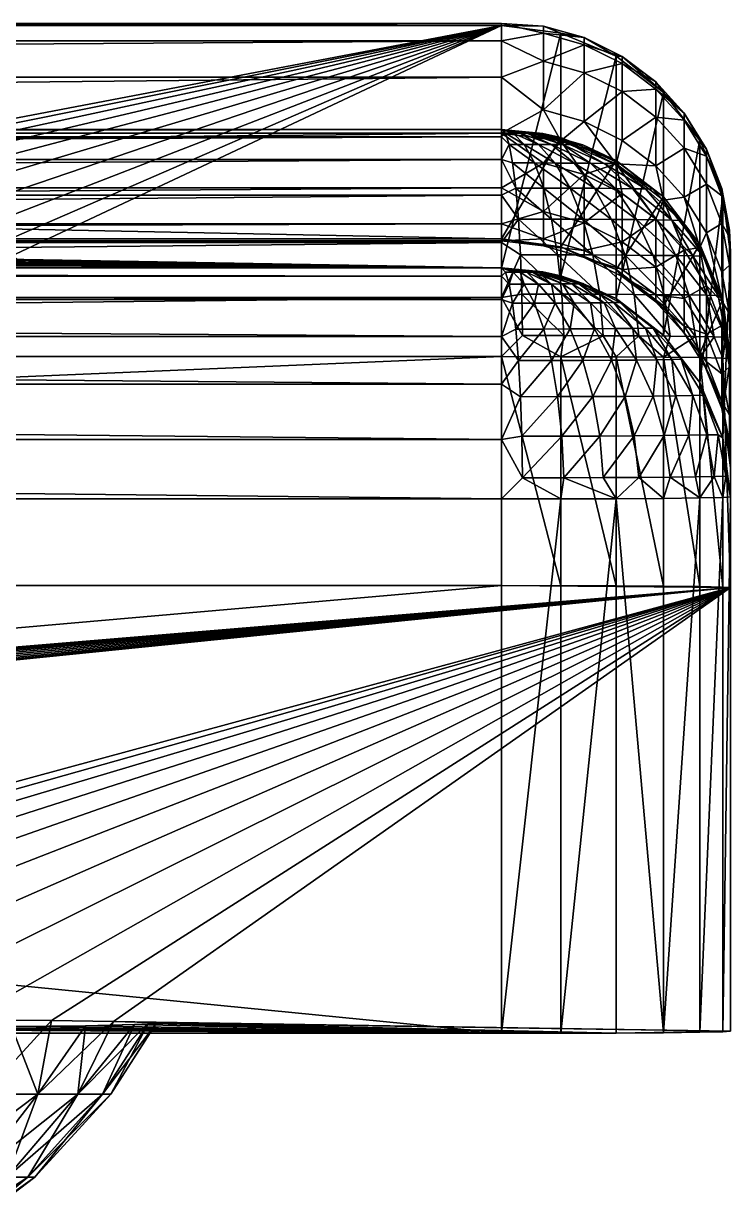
# Model space of a CAD drawing. Header units: inches. Extents: x -1.36 to 1.36, y 0.29 to 6.1.
# Drawn here: x 0.6091 to 0.8021, y 3.1525 to 3.4724 of the extents above; entities that cross this region are included whole.
import ezdxf

# ---------------------------------------------------------------- set-up
doc = ezdxf.new("R2010")
doc.units = ezdxf.units.IN
doc.header["$MEASUREMENT"] = 0
doc.layers.add('Layer 1', color=7, linetype='Continuous')

# ---------------------------------------------------------------- blocks, each defined once
blk = doc.blocks.new('noname')
at = {"color": 7, "true_color": 0xf8f8f8}
mesh = blk.add_polyface(dxfattribs=at)
corners = [(-0.73958, 3.43529, 7.84746), (-0.73958, 3.44141, 7.83233), (0.73958, 3.44141, 7.83233), (0.73958, 3.41358, 4.40036), (-0.73958, 3.44339, 7.81614), (-0.73958, 3.41358, 4.40036), (-0.73958, 3.44246, 2.97628), (0.73958, 3.44246, 2.97628), (-0.73958, 3.4275, 3.33211), (-0.73958, 3.41306, 4.04422), (0.73958, 3.41306, 4.04422), (-0.73958, 3.4177, 3.68811), (0.73958, 3.4177, 3.68811), (0.73958, 3.4275, 3.33211), (-0.73958, 3.47184, 1.52685), (0.73958, 3.47184, 1.52685), (-0.73958, 3.47238, 1.88933), (-0.73958, 3.45768, 2.61413), (0.73958, 3.45768, 2.61413), (-0.73958, 3.46766, 2.25178), (0.73958, 3.46766, 2.25178), (0.73958, 3.47238, 1.88933), (0.73958, 3.40564, -6.05906), (-0.47212, 3.40691, -5.91422), (-0.73958, 3.40564, -6.05906), (-0.40671, 3.40828, -5.75631), (0.40671, 3.40828, -5.75631), (-0.39595, 3.40806, -5.78229), (0.39595, 3.40806, -5.78229), (0.39228, 3.40781, -5.81017), (-0.39228, 3.40781, -5.81017), (0.39595, 3.40757, -5.83805), (-0.39595, 3.40757, -5.83805), (0.40671, 3.40735, -5.86403), (-0.40671, 3.40735, -5.86403), (0.42383, 3.40715, -5.88634), (-0.42383, 3.40715, -5.88634), (0.44614, 3.407, -5.90345), (-0.44614, 3.407, -5.90345), (0.47212, 3.40691, -5.91422), (0.73958, 3.38144, 7.87918), (-0.73958, 3.31894, 7.87973), (-0.73958, 3.38144, 7.87918), (-0.46643, 3.20073, -5.66671), (-0.5, 3.20076, -5.66278), (0.80208, 3.3184, 7.81723), (-0.43467, 3.20062, -5.67827), (-0.40643, 3.20046, -5.69684), (-0.53357, 3.20073, -5.66671), (-0.56533, 3.20062, -5.67827), (-0.59357, 3.20046, -5.69684), (-0.61677, 3.20025, -5.72142), (0.73958, 3.31894, 7.87973), (0.45021, 3.1983, -5.94514), (-0.73958, 3.19677, -6.11974), (-0.45021, 3.1983, -5.94514), (-0.36633, 3.19999, -5.7507), (0.36633, 3.19999, -5.7507), (-0.35664, 3.19971, -5.78307), (-0.38323, 3.20025, -5.72142), (-0.42001, 3.19843, -5.92997), (0.42001, 3.19843, -5.92997), (0.39411, 3.19862, -5.90825), (-0.39411, 3.19862, -5.90825), (0.37393, 3.19885, -5.88113), (-0.37393, 3.19885, -5.88113), (0.36054, 3.19913, -5.8501), (-0.36054, 3.19913, -5.8501), (0.35467, 3.19942, -5.81681), (-0.35467, 3.19942, -5.81681), (0.35664, 3.19971, -5.78307)]
mesh.append_faces([[corners[k] for k in face] for face in [(0, 1, 2), (3, 4, 5), (6, 7, 8), (5, 9, 10), (9, 11, 12), (11, 8, 13), (14, 15, 16), (6, 17, 18), (17, 19, 20), (19, 16, 21), (22, 23, 24), (25, 26, 14), (25, 27, 28), (29, 27, 30), (31, 30, 32), (33, 32, 34), (35, 34, 36), (37, 36, 38), (39, 38, 23), (40, 41, 42), (43, 44, 45), (46, 45, 47), (46, 43, 45), (44, 48, 45), (45, 48, 49), (50, 45, 49), (50, 51, 45), (52, 51, 41), (53, 54, 55), (56, 57, 58), (56, 59, 45), (45, 59, 47), (55, 60, 61), (62, 60, 63), (64, 63, 65), (66, 65, 67), (68, 67, 69), (70, 69, 58)]], dxfattribs={"color": 7})
mesh = blk.add_polyface(dxfattribs=at)
corners = [(-0.73958, 3.35879, -6.11902), (0.73958, 3.3426, -6.12101), (0.73958, 3.35879, -6.11902), (-0.73958, 3.37392, -6.11291), (0.73958, 3.37392, -6.11291), (-0.73958, 3.38695, -6.10309), (0.73958, 3.38695, -6.10309), (-0.73958, 3.397, -6.09024), (0.73958, 3.397, -6.09024), (-0.73958, 3.40337, -6.07522), (0.73958, 3.40337, -6.07522), (-0.73958, 3.40564, -6.05906), (0.73958, 3.40564, -6.05906), (-0.73958, 3.3426, -6.12101), (0.73958, 3.19677, -6.11974), (-0.73958, 3.44141, 7.83233), (0.73958, 3.44339, 7.81614), (0.73958, 3.44141, 7.83233), (-0.73958, 3.43529, 7.84746), (0.73958, 3.43529, 7.84746), (-0.73958, 3.42547, 7.86049), (0.73958, 3.42547, 7.86049), (-0.73958, 3.41262, 7.87054), (0.73958, 3.41262, 7.87054), (-0.73958, 3.3976, 7.87691), (0.73958, 3.3976, 7.87691), (-0.73958, 3.38144, 7.87918), (0.73958, 3.38144, 7.87918), (-0.73958, 3.44339, 7.81614), (0.73958, 3.41358, 4.40036), (-0.73958, 3.4275, 3.33211), (0.73958, 3.44246, 2.97628), (0.73958, 3.4275, 3.33211), (-0.73958, 3.4177, 3.68811), (0.73958, 3.4177, 3.68811), (-0.73958, 3.41306, 4.04422), (0.73958, 3.41306, 4.04422), (-0.73958, 3.41358, 4.40036), (-0.73958, 3.47238, 1.88933), (0.73958, 3.47184, 1.52685), (0.73958, 3.47238, 1.88933), (-0.73958, 3.46766, 2.25178), (0.73958, 3.46766, 2.25178), (0.40671, 3.40828, -5.75631), (-0.73958, 3.47184, 1.52685), (-0.40671, 3.40828, -5.75631), (0.39595, 3.40806, -5.78229), (-0.39595, 3.40806, -5.78229), (0.39228, 3.40781, -5.81017), (0.47212, 3.40691, -5.91422), (0.44614, 3.407, -5.90345), (-0.44614, 3.407, -5.90345), (0.42383, 3.40715, -5.88634), (-0.42383, 3.40715, -5.88634), (0.40671, 3.40735, -5.86403), (-0.40671, 3.40735, -5.86403), (0.39595, 3.40757, -5.83805), (-0.39595, 3.40757, -5.83805), (-0.39228, 3.40781, -5.81017), (0.45021, 3.1983, -5.94514), (-0.45021, 3.1983, -5.94514), (0.42001, 3.19843, -5.92997), (0.4831, 3.19823, -5.95293), (-0.73958, 3.19677, -6.11974), (-0.42001, 3.19843, -5.92997), (0.39411, 3.19862, -5.90825), (0.36633, 3.19999, -5.7507), (0.35664, 3.19971, -5.78307), (-0.35664, 3.19971, -5.78307), (0.35467, 3.19942, -5.81681), (-0.35467, 3.19942, -5.81681), (0.36054, 3.19913, -5.8501), (-0.36054, 3.19913, -5.8501), (0.37393, 3.19885, -5.88113), (-0.37393, 3.19885, -5.88113), (-0.39411, 3.19862, -5.90825)]
mesh.append_faces([[corners[k] for k in face] for face in [(0, 1, 2), (3, 2, 4), (5, 4, 6), (7, 6, 8), (9, 8, 10), (11, 10, 12), (1, 13, 14), (15, 16, 17), (18, 17, 19), (20, 19, 21), (22, 21, 23), (24, 23, 25), (26, 25, 27), (16, 28, 29), (30, 31, 32), (33, 32, 34), (35, 34, 36), (37, 36, 29), (38, 39, 40), (41, 40, 42), (43, 39, 44), (45, 46, 43), (46, 47, 48), (49, 50, 51), (50, 52, 53), (52, 54, 55), (54, 56, 57), (56, 48, 58), (59, 60, 61), (59, 62, 63), (63, 62, 14), (61, 64, 65), (66, 67, 68), (67, 69, 70), (69, 71, 72), (71, 73, 74), (73, 65, 75)]], dxfattribs={"color": 7})
mesh = blk.add_polyface(dxfattribs=at)
corners = [(0.55119, 3.43605, -5.84075), (0.54449, 3.43605, -5.84962), (0.56484, 3.42235, -5.86817), (0.55614, 3.43605, -5.78731), (0.58181, 3.42235, -5.77736), (0.55119, 3.43605, -5.77736), (0.52401, 3.42235, -5.89345), (0.53911, 3.42235, -5.8876), (0.52684, 3.43605, -5.86295), (0.59329, 3.40828, -5.75631), (0.5746, 3.42235, -5.76287), (0.54449, 3.43605, -5.7685), (0.57617, 3.40848, -5.734), (0.56484, 3.42235, -5.74995), (0.53628, 3.43605, -5.76101), (0.55287, 3.42235, -5.73904), (0.52684, 3.43605, -5.75516), (0.51648, 3.43605, -5.86697), (0.50555, 3.43605, -5.86901), (0.5081, 3.42235, -5.89642), (0.52401, 3.42235, -5.72467), (0.51648, 3.43605, -5.75115), (0.53911, 3.42235, -5.73052), (0.52788, 3.40872, -5.70612), (0.5081, 3.42235, -5.72169), (0.5, 3.40876, -5.70245), (0.4919, 3.42235, -5.72169), (0.49444, 3.43605, -5.74911), (0.48352, 3.43605, -5.75115), (0.50555, 3.43605, -5.74911), (0.58625, 3.42235, -5.79294), (0.55918, 3.43605, -5.798), (0.58774, 3.42235, -5.80906), (0.55287, 3.42235, -5.87908), (0.53628, 3.43605, -5.8571), (0.4919, 3.42235, -5.89642), (0.5746, 3.42235, -5.85525), (0.58181, 3.42235, -5.84075), (0.55614, 3.43605, -5.83081), (0.58625, 3.42235, -5.82518), (0.55918, 3.43605, -5.82012), (0.56021, 3.43605, -5.80906), (0.55386, 3.40863, -5.71688), (0.73958, 3.47184, 1.52685), (0.47212, 3.40872, -5.70612), (0.44614, 3.40863, -5.71688), (0.42383, 3.40848, -5.734), (0.40671, 3.40828, -5.75631)]
mesh.append_faces([[corners[k] for k in face] for face in [(0, 1, 2), (3, 4, 5), (6, 7, 8), (4, 9, 10), (5, 10, 11), (10, 12, 13), (11, 13, 14), (13, 12, 15), (14, 15, 16), (17, 18, 19), (20, 21, 22), (23, 20, 22), (23, 24, 20), (24, 25, 26), (27, 26, 28), (27, 24, 26), (27, 29, 24), (30, 31, 32), (7, 33, 34), (19, 18, 35), (6, 17, 19), (2, 1, 33), (36, 0, 2), (36, 37, 38), (37, 39, 40), (39, 32, 41), (4, 3, 30), (10, 5, 4), (13, 11, 10), (15, 14, 13), (42, 22, 15), (22, 16, 15), (24, 29, 20), (23, 43, 25), (25, 43, 44), (44, 43, 45), (45, 43, 46), (46, 43, 47)]], dxfattribs={"color": 7})
mesh = blk.add_polyface(dxfattribs=at)
corners = [(0.58181, 3.42235, -5.84075), (0.59329, 3.40735, -5.86403), (0.60405, 3.40757, -5.83805), (0.58625, 3.42235, -5.82518), (0.60772, 3.40781, -5.81017), (0.58774, 3.42235, -5.80906), (0.60405, 3.40806, -5.78229), (0.58625, 3.42235, -5.79294), (0.58181, 3.42235, -5.77736), (0.59329, 3.40828, -5.75631), (0.7447, 3.40449, -6.06933), (0.73958, 3.40564, -6.05906), (0.74273, 3.40448, -6.0701), (0.73958, 3.40337, -6.07522), (0.74064, 3.40448, -6.07049), (0.74167, 3.40123, -6.0815), (0.73958, 3.397, -6.09024), (0.73958, 3.42547, 7.86049), (0.74347, 3.42745, 7.85821), (0.74418, 3.41899, 7.86602), (0.73958, 3.3976, 7.87691), (0.73958, 3.41262, 7.87054), (0.74475, 3.40924, 7.87215), (0.73958, 3.43529, 7.84746), (0.74262, 3.43432, 7.84898), (0.74167, 3.43937, 7.83866), (0.73958, 3.44339, 7.81614), (0.74064, 3.44243, 7.82758), (0.73958, 3.44141, 7.83233), (0.74273, 3.44243, 7.8272), (0.7447, 3.44242, 7.82643), (0.74576, 3.43936, 7.83789), (0.55386, 3.407, -5.90345), (0.52788, 3.40691, -5.91422), (0.57617, 3.40715, -5.88634), (0.73958, 3.47184, 1.52685), (0.57617, 3.40848, -5.734), (0.55386, 3.40863, -5.71688), (0.52788, 3.40872, -5.70612)]
mesh.append_faces([[corners[k] for k in face] for face in [(0, 1, 2), (3, 2, 4), (5, 4, 6), (7, 6, 8), (6, 9, 8), (6, 7, 5), (2, 3, 0), (4, 5, 3), (10, 11, 12), (11, 13, 14), (14, 13, 15), (12, 14, 15), (12, 11, 14), (15, 13, 16), (17, 18, 19), (20, 21, 22), (21, 17, 19), (17, 23, 18), (18, 23, 24), (24, 23, 25), (26, 27, 28), (28, 27, 25), (23, 28, 25), (27, 26, 29), (29, 26, 30), (25, 27, 31), (11, 32, 33), (11, 34, 32), (11, 1, 34), (11, 2, 1), (11, 4, 2), (11, 6, 4), (11, 35, 6), (6, 35, 9), (9, 35, 36), (36, 35, 37), (37, 35, 38)]], dxfattribs={"color": 7})
mesh = blk.add_polyface(dxfattribs=at)
corners = [(0.7447, 3.40449, -6.06933), (0.7465, 3.4045, -6.06821), (0.73958, 3.40564, -6.05906), (0.75087, 3.40456, -6.06116), (0.75029, 3.40454, -6.0632), (0.74935, 3.40453, -6.06509), (0.74807, 3.40451, -6.06679), (0.74576, 3.40123, -6.08074), (0.74273, 3.40448, -6.0701), (0.74167, 3.40123, -6.0815), (0.74965, 3.40125, -6.07923), (0.73958, 3.47184, 1.52685), (0.75576, 3.46972, 1.52687), (0.74273, 3.44243, 7.8272), (0.74576, 3.43936, 7.83789), (0.74064, 3.44243, 7.82758), (0.73958, 3.41262, 7.87054), (0.74418, 3.41899, 7.86602), (0.74475, 3.40924, 7.87215), (0.73958, 3.3976, 7.87691), (0.74513, 3.39852, 7.87639), (0.74347, 3.42745, 7.85821), (0.75323, 3.41898, 7.86433), (0.74859, 3.43431, 7.84787), (0.74167, 3.43937, 7.83866), (0.74965, 3.43935, 7.83639), (0.7447, 3.44242, 7.82643), (0.73958, 3.44339, 7.81614), (0.7465, 3.44241, 7.82531), (0.75087, 3.44235, 7.81826), (0.75029, 3.44237, 7.8203), (0.74807, 3.4424, 7.82389), (0.74935, 3.44238, 7.8222), (0.74262, 3.43432, 7.84898), (0.75111, 3.42744, 7.85678), (0.73958, 3.41358, 4.40036), (0.75576, 3.44126, 7.81616), (0.73958, 3.4275, 3.33211), (0.73958, 3.44246, 2.97628), (0.75107, 3.43427, 3.13053), (0.73958, 3.41306, 4.04422), (0.75107, 3.41166, 4.2459), (0.75107, 3.41357, 3.87401), (0.73958, 3.4177, 3.68811), (0.75107, 3.4211, 3.5022), (0.73958, 3.47238, 1.88933), (0.75107, 3.47166, 1.68678), (0.75107, 3.44876, 2.81648), (0.73958, 3.45768, 2.61413), (0.75107, 3.46207, 2.44004), (0.73958, 3.46766, 2.25178), (0.75107, 3.4697, 2.06345)]
mesh.append_faces([[corners[k] for k in face] for face in [(0, 1, 2), (3, 2, 4), (4, 2, 5), (5, 2, 6), (6, 2, 1), (7, 8, 9), (7, 10, 0), (8, 7, 0), (0, 10, 1), (11, 2, 12), (13, 14, 15), (16, 17, 18), (19, 18, 20), (17, 21, 22), (23, 24, 14), (25, 13, 26), (25, 14, 13), (26, 27, 28), (27, 29, 30), (28, 27, 31), (27, 30, 32), (27, 32, 31), (21, 33, 34), (33, 24, 23), (27, 35, 36), (37, 38, 39), (35, 40, 41), (41, 40, 42), (40, 43, 42), (42, 43, 44), (43, 37, 44), (44, 37, 39), (45, 11, 46), (47, 38, 48), (49, 48, 50), (51, 50, 45), (46, 51, 45), (51, 49, 50)]], dxfattribs={"color": 7})
mesh = blk.add_polyface(dxfattribs=at)
corners = [(0.77083, 3.46347, 1.52692), (0.75576, 3.46972, 1.52687), (0.75576, 3.40351, -6.05904), (0.75941, 3.43426, 7.84248), (0.76496, 3.42738, 7.84988), (0.75425, 3.43429, 7.84567), (0.74965, 3.43935, 7.83639), (0.74576, 3.43936, 7.83789), (0.75111, 3.42744, 7.85678), (0.74262, 3.43432, 7.84898), (0.74859, 3.43431, 7.84787), (0.75835, 3.42741, 7.85397), (0.73958, 3.44339, 7.81614), (0.75576, 3.44126, 7.81616), (0.75087, 3.44235, 7.81826), (0.77083, 3.43502, 7.81621), (0.75627, 3.43931, 7.83139), (0.76756, 3.43418, 7.83354), (0.7639, 3.43423, 7.83839), (0.75319, 3.43933, 7.83419), (0.7447, 3.44242, 7.82643), (0.7465, 3.44241, 7.82531), (0.76178, 3.43921, 7.82032), (0.75029, 3.44237, 7.8203), (0.76064, 3.43924, 7.82433), (0.74935, 3.44238, 7.8222), (0.75878, 3.43928, 7.82806), (0.74807, 3.4424, 7.82389), (0.75107, 3.43427, 3.13053), (0.75576, 3.44033, 2.97618), (0.76216, 3.43112, 3.1304), (0.73958, 3.44246, 2.97628), (0.75107, 3.4697, 2.06345), (0.75107, 3.47166, 1.68678), (0.76216, 3.46851, 1.68679), (0.76216, 3.44561, 2.81634), (0.75107, 3.44876, 2.81648), (0.76216, 3.45891, 2.43995), (0.75107, 3.46207, 2.44004), (0.76216, 3.46655, 2.06341), (0.73958, 3.47184, 1.52685), (0.73958, 3.45768, 2.61413)]
mesh.append_faces([[corners[k] for k in face] for face in [(0, 1, 2), (3, 4, 5), (6, 5, 7), (8, 9, 10), (11, 10, 5), (5, 10, 7), (12, 13, 14), (14, 13, 15), (16, 17, 18), (19, 18, 3), (6, 3, 5), (6, 19, 3), (6, 20, 19), (19, 21, 16), (18, 19, 16), (15, 22, 14), (14, 22, 23), (23, 22, 24), (25, 24, 26), (27, 26, 16), (21, 27, 16), (25, 23, 24), (26, 17, 16), (27, 25, 26), (21, 19, 20), (28, 29, 30), (28, 31, 29), (32, 33, 34), (35, 29, 36), (37, 36, 38), (39, 38, 32), (34, 39, 32), (29, 31, 36), (33, 1, 34), (33, 40, 1), (37, 38, 39), (35, 36, 37), (38, 36, 41)]], dxfattribs={"color": 7})
mesh = blk.add_polyface(dxfattribs=at)
corners = [(0.38963, 3.15747, -5.78843), (0.38772, 3.15747, -5.80906), (0.367, 3.1802, -5.80906), (0.36926, 3.1802, -5.78462), (0.35664, 3.19971, -5.78307), (0.37598, 3.1802, -5.76101), (0.36633, 3.19999, -5.7507), (0.38692, 3.1802, -5.73904), (0.38323, 3.20025, -5.72142), (0.40171, 3.1802, -5.71946), (0.40643, 3.20046, -5.69684), (0.35467, 3.19942, -5.81681), (0.36926, 3.1802, -5.8335), (0.36054, 3.19913, -5.8501), (0.37598, 3.1802, -5.8571), (0.37393, 3.19885, -5.88113), (0.38692, 3.1802, -5.87908), (0.39411, 3.19862, -5.90825), (0.40171, 3.1802, -5.89866), (0.40453, 3.15747, -5.86817), (0.3953, 3.15747, -5.84962), (0.38963, 3.15747, -5.82969), (0.41226, 3.13894, -5.80906), (0.41375, 3.13894, -5.82518), (0.3953, 3.15747, -5.7685), (0.41375, 3.13894, -5.79294), (0.40453, 3.15747, -5.74995), (-0.73958, 3.45768, 2.61413), (0.73958, 3.46766, 2.25178), (0.73958, 3.45768, 2.61413), (-0.73958, 3.44246, 2.97628), (0.73958, 3.44246, 2.97628), (0.73958, 3.40564, -6.05906), (0.47212, 3.40691, -5.91422), (-0.47212, 3.40691, -5.91422), (0.73958, 3.31894, 7.87973), (-0.73958, 3.31894, 7.87973), (0.73958, 3.38144, 7.87918), (0.80208, 3.3184, 7.81723), (-0.61677, 3.20025, -5.72142), (-0.36633, 3.19999, -5.7507)]
mesh.append_faces([[corners[k] for k in face] for face in [(0, 1, 2), (3, 2, 4), (5, 4, 6), (7, 6, 8), (9, 8, 10), (4, 2, 11), (11, 2, 12), (13, 12, 14), (15, 14, 16), (17, 16, 18), (15, 13, 14), (13, 11, 12), (18, 16, 19), (19, 16, 20), (2, 1, 12), (12, 1, 21), (14, 21, 20), (16, 14, 20), (1, 22, 21), (20, 21, 23), (16, 17, 15), (8, 9, 7), (12, 21, 14), (2, 3, 0), (0, 3, 24), (1, 0, 25), (7, 26, 5), (6, 7, 5), (5, 26, 24), (3, 5, 24), (3, 4, 5), (27, 28, 29), (30, 29, 31), (32, 33, 34), (35, 36, 37), (38, 39, 35), (40, 38, 6)]], dxfattribs={"color": 7})
mesh = blk.add_polyface(dxfattribs=at)
corners = [(0.74965, 3.40125, -6.07923), (0.75319, 3.40126, -6.07704), (0.7465, 3.4045, -6.06821), (0.76756, 3.39613, -6.0763), (0.76064, 3.40135, -6.06718), (0.75878, 3.40132, -6.07091), (0.7639, 3.39609, -6.08114), (0.75627, 3.40129, -6.07423), (0.76178, 3.40139, -6.06317), (0.75576, 3.40351, -6.05904), (0.75087, 3.40456, -6.06116), (0.75029, 3.40454, -6.0632), (0.74935, 3.40453, -6.06509), (0.74807, 3.40451, -6.06679), (0.73958, 3.40564, -6.05906), (0.75576, 3.46972, 1.52687), (0.76496, 3.42738, 7.84988), (0.75835, 3.42741, 7.85397), (0.75425, 3.43429, 7.84567), (0.75489, 3.40922, 7.87025), (0.75603, 3.3985, 7.87435), (0.74475, 3.40924, 7.87215), (0.74418, 3.41899, 7.86602), (0.75323, 3.41898, 7.86433), (0.74347, 3.42745, 7.85821), (0.75111, 3.42744, 7.85678), (0.76182, 3.41895, 7.861), (0.76452, 3.40919, 7.86652), (0.76638, 3.39847, 7.87035), (0.74859, 3.43431, 7.84787), (0.74513, 3.39852, 7.87639), (0.75576, 3.44126, 7.81616), (0.73958, 3.41358, 4.40036), (0.75576, 3.41145, 4.40038), (0.77083, 3.43502, 7.81621), (0.75107, 3.4211, 3.5022), (0.75107, 3.43427, 3.13053), (0.76216, 3.43112, 3.1304), (0.75107, 3.41166, 4.2459), (0.76216, 3.41041, 3.87397), (0.75107, 3.41357, 3.87401), (0.76216, 3.41795, 3.50211), (0.76216, 3.4085, 4.24591)]
mesh.append_faces([[corners[k] for k in face] for face in [(0, 1, 2), (3, 4, 5), (6, 5, 7), (8, 9, 10), (4, 10, 11), (5, 11, 12), (7, 12, 13), (1, 13, 2), (1, 7, 13), (9, 14, 10), (4, 11, 5), (5, 12, 7), (8, 10, 4), (15, 14, 9), (16, 17, 18), (19, 20, 21), (22, 19, 21), (22, 23, 19), (23, 24, 25), (26, 25, 17), (26, 27, 23), (25, 26, 23), (27, 28, 19), (23, 27, 19), (25, 29, 17), (20, 19, 28), (20, 30, 21), (31, 32, 33), (34, 31, 33), (35, 36, 37), (32, 38, 33), (39, 40, 41), (39, 38, 40), (39, 42, 38), (38, 42, 33), (41, 35, 37), (41, 40, 35)]], dxfattribs={"color": 7})
mesh = blk.add_polyface(dxfattribs=at)
corners = [(0.78378, 3.45354, 1.52701), (0.77083, 3.46347, 1.52692), (0.77083, 3.39727, -6.05899), (0.76178, 3.43921, 7.82032), (0.77083, 3.43502, 7.81621), (0.77192, 3.43408, 7.82227), (0.76064, 3.43924, 7.82433), (0.77026, 3.43414, 7.82811), (0.75878, 3.43928, 7.82806), (0.76756, 3.43418, 7.83354), (0.75576, 3.44033, 2.97618), (0.77083, 3.43409, 2.97587), (0.76216, 3.43112, 3.1304), (0.76216, 3.46655, 2.06341), (0.76216, 3.46851, 1.68679), (0.77249, 3.46337, 1.6868), (0.77249, 3.46141, 2.06334), (0.78169, 3.45642, 1.68682), (0.78169, 3.45446, 2.06326), (0.78946, 3.44789, 1.68684), (0.78946, 3.44594, 2.06315), (0.79553, 3.43809, 1.68686), (0.77249, 3.44047, 2.81612), (0.76216, 3.44561, 2.81634), (0.77249, 3.45377, 2.43981), (0.76216, 3.45891, 2.43995), (0.79371, 3.44059, 1.52713), (0.79995, 3.42552, 1.52726), (0.75576, 3.46972, 1.52687), (0.78946, 3.43831, 2.43938), (0.79553, 3.43613, 2.06302), (0.78169, 3.44683, 2.43962), (0.78169, 3.43353, 2.81582)]
mesh.append_faces([[corners[k] for k in face] for face in [(0, 1, 2), (3, 4, 5), (6, 5, 7), (8, 7, 9), (6, 7, 8), (6, 3, 5), (10, 11, 12), (13, 14, 15), (16, 15, 17), (18, 17, 19), (20, 19, 21), (22, 11, 23), (24, 23, 25), (16, 25, 13), (15, 16, 13), (19, 17, 0), (26, 19, 0), (26, 21, 19), (26, 27, 21), (0, 15, 1), (0, 17, 15), (11, 10, 23), (28, 1, 14), (29, 20, 30), (29, 31, 20), (29, 32, 31), (31, 32, 22), (24, 22, 23), (24, 31, 22), (24, 18, 31), (24, 16, 18), (24, 25, 16), (30, 20, 21), (31, 18, 20), (20, 18, 19), (18, 16, 17), (22, 32, 11), (14, 1, 15)]], dxfattribs={"color": 7})
mesh = blk.add_polyface(dxfattribs=at)
corners = [(0.77026, 3.39618, -6.07086), (0.76178, 3.40139, -6.06317), (0.76064, 3.40135, -6.06718), (0.77083, 3.39727, -6.05899), (0.75576, 3.40351, -6.05904), (0.77083, 3.46347, 1.52692), (0.78378, 3.45354, 1.52701), (0.78378, 3.38734, -6.0589), (0.78199, 3.41879, 7.84261), (0.78715, 3.40901, 7.84589), (0.77644, 3.41885, 7.84996), (0.79069, 3.39827, 7.84818), (0.78401, 3.39835, 7.85703), (0.78093, 3.40908, 7.85413), (0.76964, 3.41891, 7.85616), (0.7733, 3.40914, 7.86109), (0.76182, 3.41895, 7.861), (0.78378, 3.42509, 7.8163), (0.79371, 3.41214, 7.81641), (0.78097, 3.42715, 7.82402), (0.77885, 3.42722, 7.83149), (0.78861, 3.41864, 7.82552), (0.78609, 3.41872, 7.83437), (0.77538, 3.42728, 7.83845), (0.77581, 3.39842, 7.86451), (0.76452, 3.40919, 7.86652), (0.76638, 3.39847, 7.87035), (0.77083, 3.43502, 7.81621), (0.75576, 3.41145, 4.40038), (0.77083, 3.40521, 4.40043), (0.78378, 3.39528, 4.40052), (0.77249, 3.41281, 3.50197), (0.77249, 3.42598, 3.13018), (0.78169, 3.41904, 3.12988), (0.78169, 3.40586, 3.50177), (0.78946, 3.41052, 3.12951), (0.78946, 3.39734, 3.50153), (0.78169, 3.39832, 3.87382), (0.78378, 3.42417, 2.97538), (0.78169, 3.39641, 4.24594), (0.77249, 3.40336, 4.24592), (0.77249, 3.40527, 3.87391), (0.76216, 3.4085, 4.24591), (0.76216, 3.41041, 3.87397), (0.76216, 3.41795, 3.50211)]
mesh.append_faces([[corners[k] for k in face] for face in [(0, 1, 2), (3, 4, 1), (5, 4, 3), (6, 3, 7), (8, 9, 10), (11, 12, 13), (9, 13, 10), (9, 11, 13), (14, 10, 13), (15, 13, 12), (14, 15, 16), (14, 13, 15), (17, 18, 19), (20, 21, 22), (23, 22, 8), (12, 24, 15), (15, 24, 25), (24, 26, 25), (25, 16, 15), (27, 28, 29), (17, 29, 30), (31, 32, 33), (34, 33, 35), (36, 37, 34), (38, 35, 33), (39, 29, 40), (37, 40, 41), (34, 41, 31), (33, 34, 31), (40, 29, 42), (41, 42, 43), (31, 43, 44), (32, 31, 44), (28, 42, 29), (37, 41, 34), (41, 43, 31), (40, 42, 41)]], dxfattribs={"color": 7})
mesh = blk.add_polyface(dxfattribs=at)
corners = [(0.79371, 3.44059, 1.52713), (0.78378, 3.45354, 1.52701), (0.78378, 3.38734, -6.0589), (0.7707, 3.42733, 7.84465), (0.77644, 3.41885, 7.84996), (0.76496, 3.42738, 7.84988), (0.76964, 3.41891, 7.85616), (0.75835, 3.42741, 7.85397), (0.76182, 3.41895, 7.861), (0.77083, 3.43502, 7.81621), (0.78378, 3.42509, 7.8163), (0.77192, 3.43408, 7.82227), (0.78097, 3.42715, 7.82402), (0.77026, 3.43414, 7.82811), (0.77885, 3.42722, 7.83149), (0.76756, 3.43418, 7.83354), (0.77538, 3.42728, 7.83845), (0.7639, 3.43423, 7.83839), (0.75941, 3.43426, 7.84248), (0.78199, 3.41879, 7.84261), (0.78861, 3.41864, 7.82552), (0.78609, 3.41872, 7.83437), (0.77083, 3.40521, 4.40043), (0.76216, 3.41795, 3.50211), (0.76216, 3.43112, 3.1304), (0.77249, 3.42598, 3.13018), (0.78169, 3.41904, 3.12988), (0.77083, 3.43409, 2.97587), (0.78378, 3.42417, 2.97538), (0.79553, 3.43613, 2.06302), (0.79553, 3.43809, 1.68686), (0.7997, 3.42733, 1.68689), (0.7997, 3.42537, 2.06289), (0.80182, 3.41599, 1.68691), (0.78169, 3.43353, 2.81582), (0.79995, 3.42552, 1.52726), (0.78946, 3.42501, 2.81546), (0.79553, 3.4285, 2.43911), (0.79553, 3.41521, 2.81504), (0.78946, 3.43831, 2.43938), (0.7997, 3.41775, 2.43881)]
mesh.append_faces([[corners[k] for k in face] for face in [(0, 1, 2), (3, 4, 5), (5, 6, 7), (5, 4, 6), (6, 8, 7), (9, 10, 11), (11, 10, 12), (13, 12, 14), (15, 14, 16), (17, 16, 3), (18, 3, 5), (18, 17, 3), (3, 19, 4), (3, 16, 19), (12, 20, 14), (11, 12, 13), (14, 21, 16), (13, 14, 15), (15, 16, 17), (10, 9, 22), (23, 24, 25), (26, 25, 27), (28, 26, 27), (24, 27, 25), (29, 30, 31), (32, 31, 33), (34, 28, 27), (30, 35, 31), (31, 35, 33), (36, 37, 38), (36, 39, 37), (36, 34, 39), (36, 28, 34), (31, 32, 29), (29, 32, 37), (39, 29, 37), (40, 37, 32)]], dxfattribs={"color": 7})
mesh = blk.add_polyface(dxfattribs=at)
corners = [(-0.38963, 3.15747, -5.78843), (-0.3953, 3.15747, -5.7685), (-0.37598, 3.1802, -5.76101), (-0.36926, 3.1802, -5.78462), (-0.35664, 3.19971, -5.78307), (-0.367, 3.1802, -5.80906), (-0.35467, 3.19942, -5.81681), (-0.36926, 3.1802, -5.8335), (-0.36054, 3.19913, -5.8501), (-0.37598, 3.1802, -5.8571), (-0.37393, 3.19885, -5.88113), (-0.38692, 3.1802, -5.87908), (-0.39411, 3.19862, -5.90825), (-0.36633, 3.19999, -5.7507), (-0.38692, 3.1802, -5.73904), (-0.38323, 3.20025, -5.72142), (-0.40171, 3.1802, -5.71946), (-0.40171, 3.1802, -5.89866), (-0.3953, 3.15747, -5.84962), (-0.38772, 3.15747, -5.80906), (-0.38963, 3.15747, -5.82969), (-0.40453, 3.15747, -5.86817), (-0.73958, 3.3426, -6.12101), (0.73958, 3.3426, -6.12101), (-0.73958, 3.35879, -6.11902), (-0.73958, 3.40564, -6.05906), (-0.73958, 3.40337, -6.07522), (0.73958, 3.40337, -6.07522), (-0.73958, 3.397, -6.09024), (0.73958, 3.397, -6.09024), (-0.73958, 3.38695, -6.10309), (0.73958, 3.38695, -6.10309), (-0.73958, 3.37392, -6.11291), (0.73958, 3.37392, -6.11291), (0.73958, 3.35879, -6.11902), (0.73958, 3.19677, -6.11974), (-0.73958, 3.19677, -6.11974), (-0.73958, 3.44339, 7.81614), (0.73958, 3.44339, 7.81614), (-0.73958, 3.44141, 7.83233), (-0.73958, 3.38144, 7.87918), (-0.73958, 3.3976, 7.87691), (0.73958, 3.3976, 7.87691), (-0.73958, 3.41262, 7.87054), (0.73958, 3.41262, 7.87054), (-0.73958, 3.42547, 7.86049), (0.73958, 3.42547, 7.86049), (-0.73958, 3.43529, 7.84746), (0.73958, 3.43529, 7.84746)]
mesh.append_faces([[corners[k] for k in face] for face in [(0, 1, 2), (3, 2, 4), (5, 4, 6), (7, 6, 8), (9, 8, 10), (11, 10, 12), (4, 2, 13), (13, 2, 14), (15, 14, 16), (15, 13, 14), (12, 17, 11), (9, 18, 7), (8, 9, 7), (2, 1, 14), (0, 3, 19), (3, 0, 2), (4, 5, 3), (3, 5, 19), (19, 5, 20), (6, 7, 5), (5, 7, 20), (20, 7, 18), (18, 9, 21), (21, 9, 11), (11, 9, 10), (22, 23, 24), (25, 26, 27), (26, 28, 29), (28, 30, 31), (30, 32, 33), (32, 24, 34), (35, 22, 36), (37, 38, 39), (40, 41, 42), (41, 43, 44), (43, 45, 46), (45, 47, 48)]], dxfattribs={"color": 7})
mesh = blk.add_polyface(dxfattribs=at)
corners = [(0.79371, 3.44059, 1.52713), (0.78378, 3.38734, -6.0589), (0.79371, 3.37439, -6.05879), (0.79995, 3.42552, 1.52726), (0.79175, 3.40893, 7.83665), (0.79564, 3.39819, 7.83825), (0.78715, 3.40901, 7.84589), (0.79069, 3.39827, 7.84818), (0.78097, 3.42715, 7.82402), (0.79371, 3.41214, 7.81641), (0.78861, 3.41864, 7.82552), (0.79458, 3.40884, 7.82672), (0.78609, 3.41872, 7.83437), (0.78199, 3.41879, 7.84261), (0.79995, 3.39707, 7.81654), (0.79867, 3.3981, 7.82758), (0.78378, 3.42509, 7.8163), (0.78378, 3.39528, 4.40052), (0.78946, 3.39734, 3.50153), (0.78946, 3.41052, 3.12951), (0.79553, 3.40073, 3.12909), (0.78169, 3.40586, 3.50177), (0.78378, 3.42417, 2.97538), (0.79371, 3.41125, 2.97475), (0.79995, 3.39619, 2.974), (0.80182, 3.41404, 2.06274), (0.80182, 3.41599, 1.68691), (0.80208, 3.40988, 1.88897), (0.80208, 3.40517, 2.25051), (0.80182, 3.40642, 2.43849), (0.80208, 3.39522, 2.61195), (0.79553, 3.41521, 2.81504), (0.78946, 3.42501, 2.81546), (0.80208, 3.40935, 1.5274), (0.7997, 3.42537, 2.06289), (0.7997, 3.41775, 2.43881), (0.79553, 3.4285, 2.43911), (0.7997, 3.40447, 2.81458), (0.80182, 3.39314, 2.81409)]
mesh.append_faces([[corners[k] for k in face] for face in [(0, 1, 2), (3, 0, 2), (4, 5, 6), (6, 5, 7), (8, 9, 10), (10, 9, 11), (12, 11, 4), (13, 4, 6), (13, 12, 4), (14, 15, 11), (9, 14, 11), (5, 4, 15), (15, 4, 11), (10, 11, 12), (9, 16, 17), (18, 19, 20), (19, 18, 21), (22, 23, 19), (19, 23, 20), (20, 23, 24), (25, 26, 27), (28, 25, 27), (28, 29, 25), (28, 30, 29), (31, 24, 23), (32, 23, 22), (26, 3, 33), (27, 26, 33), (26, 25, 34), (34, 25, 35), (36, 35, 31), (32, 31, 23), (25, 29, 35), (35, 29, 37), (31, 37, 24), (31, 35, 37), (38, 37, 29), (33, 28, 27)]], dxfattribs={"color": 7})
mesh = blk.add_polyface(dxfattribs=at)
corners = [(0.78861, 3.38073, -6.06801), (0.78378, 3.38734, -6.0589), (0.78097, 3.38926, -6.06665), (0.77885, 3.3892, -6.07413), (0.78609, 3.38065, -6.07686), (0.79995, 3.42552, 1.52726), (0.79371, 3.37439, -6.05879), (0.79995, 3.35932, -6.05865), (0.80208, 3.40935, 1.5274), (0.79995, 3.39707, 7.81654), (0.80208, 3.3809, 7.81669), (0.80076, 3.38676, 7.82807), (0.79867, 3.3981, 7.82758), (0.79564, 3.39819, 7.83825), (0.78378, 3.38128, 7.86088), (0.77709, 3.3871, 7.8663), (0.78557, 3.38703, 7.85856), (0.7925, 3.38695, 7.84939), (0.78401, 3.39835, 7.85703), (0.79069, 3.39827, 7.84818), (0.79761, 3.38686, 7.83912), (0.79371, 3.38117, 7.84793), (0.77581, 3.39842, 7.86451), (0.79995, 3.38104, 7.83286), (0.79371, 3.41214, 7.81641), (0.78378, 3.39528, 4.40052), (0.79371, 3.38234, 4.40063), (0.79553, 3.38754, 3.50126), (0.79553, 3.40073, 3.12909), (0.7997, 3.38998, 3.12863), (0.78946, 3.38789, 4.24596), (0.78169, 3.39641, 4.24594), (0.78946, 3.3898, 3.87371), (0.78169, 3.39832, 3.87382), (0.79995, 3.39619, 2.974), (0.80182, 3.37865, 3.12814), (0.80208, 3.38003, 2.97321), (0.79553, 3.37999, 3.87359), (0.7997, 3.37679, 3.50096), (0.78946, 3.39734, 3.50153), (0.80182, 3.40642, 2.43849), (0.80208, 3.39522, 2.61195), (0.80182, 3.39314, 2.81409), (0.7997, 3.40447, 2.81458), (0.80208, 3.34314, -6.05851), (0.80208, 3.40517, 2.25051)]
mesh.append_faces([[corners[k] for k in face] for face in [(0, 1, 2), (2, 3, 4), (5, 6, 7), (8, 5, 7), (9, 10, 11), (12, 11, 13), (14, 15, 16), (17, 16, 18), (19, 13, 20), (17, 20, 21), (14, 16, 17), (22, 18, 16), (11, 12, 9), (13, 11, 20), (20, 11, 23), (18, 19, 17), (17, 19, 20), (24, 25, 26), (9, 24, 26), (27, 28, 29), (26, 25, 30), (30, 25, 31), (32, 31, 33), (29, 34, 35), (29, 28, 34), (34, 36, 35), (30, 32, 37), (30, 31, 32), (29, 38, 27), (32, 27, 37), (32, 39, 27), (32, 33, 39), (27, 39, 28), (40, 41, 42), (43, 42, 34), (41, 36, 42), (42, 36, 34), (44, 45, 8)]], dxfattribs={"color": 7})
mesh = blk.add_polyface(dxfattribs=at)
corners = [(0.5746, 3.42235, -5.85525), (0.56484, 3.42235, -5.86817), (0.59329, 3.40735, -5.86403), (0.57617, 3.40715, -5.88634), (0.55287, 3.42235, -5.87908), (0.55386, 3.407, -5.90345), (0.53911, 3.42235, -5.8876), (0.59329, 3.40828, -5.75631), (0.57617, 3.40848, -5.734), (0.5746, 3.42235, -5.76287), (0.52401, 3.42235, -5.89345), (0.5081, 3.42235, -5.89642), (0.52788, 3.40691, -5.91422), (0.5, 3.40687, -5.91789), (0.4919, 3.42235, -5.89642), (0.52788, 3.40872, -5.70612), (0.53911, 3.42235, -5.73052), (0.55386, 3.40863, -5.71688), (0.5, 3.40876, -5.70245), (0.5081, 3.42235, -5.72169), (0.4919, 3.42235, -5.72169), (0.47212, 3.40872, -5.70612), (0.58181, 3.42235, -5.84075), (0.55287, 3.42235, -5.73904), (0.47212, 3.40691, -5.91422), (0.56533, 3.20062, -5.67827), (0.58015, 3.1802, -5.70292), (0.55928, 3.1802, -5.69), (0.60589, 3.19862, -5.90825), (0.57999, 3.19843, -5.92997), (0.58015, 3.1802, -5.9152), (0.55928, 3.1802, -5.92812), (0.54979, 3.1983, -5.94514), (0.5364, 3.1802, -5.93699), (0.5169, 3.19823, -5.95293), (0.4831, 3.19823, -5.95293), (0.51227, 3.1802, -5.94149), (0.48773, 3.1802, -5.67662), (0.5, 3.20076, -5.66278), (0.51227, 3.1802, -5.67662), (0.53357, 3.20073, -5.66671), (0.5364, 3.1802, -5.68113), (0.59357, 3.20046, -5.69684), (0.73958, 3.40564, -6.05906), (0.73958, 3.19677, -6.11974), (0.80208, 3.3184, 7.81723), (0.46643, 3.20073, -5.66671), (0.43467, 3.20062, -5.67827), (0.40643, 3.20046, -5.69684), (0.38323, 3.20025, -5.72142), (0.36633, 3.19999, -5.7507)]
mesh.append_faces([[corners[k] for k in face] for face in [(0, 1, 2), (2, 1, 3), (3, 1, 4), (5, 4, 6), (7, 8, 9), (10, 11, 12), (5, 10, 12), (5, 6, 10), (12, 11, 13), (13, 11, 14), (15, 16, 17), (15, 18, 19), (20, 18, 21), (2, 22, 0), (8, 17, 23), (13, 14, 24), (4, 5, 3), (25, 26, 27), (28, 29, 30), (30, 29, 31), (29, 32, 31), (31, 32, 33), (32, 34, 33), (34, 35, 36), (37, 38, 39), (40, 25, 41), (39, 40, 41), (39, 38, 40), (27, 41, 25), (26, 25, 42), (43, 13, 24), (43, 12, 13), (44, 35, 34), (45, 46, 47), (48, 45, 47), (48, 49, 45), (45, 49, 50)]], dxfattribs={"color": 7})
mesh = blk.add_polyface(dxfattribs=at)
corners = [(0.79371, 3.37439, -6.05879), (0.78378, 3.38734, -6.0589), (0.78861, 3.38073, -6.06801), (0.79458, 3.37091, -6.06904), (0.79175, 3.37083, -6.07897), (0.79995, 3.35932, -6.05865), (0.78097, 3.38926, -6.06665), (0.78609, 3.38065, -6.07686), (0.78715, 3.37075, -6.08821), (0.78401, 3.35989, -6.09916), (0.78093, 3.37067, -6.09645), (0.78199, 3.38058, -6.0851), (0.77644, 3.38052, -6.09244), (0.79564, 3.36006, -6.08038), (0.77885, 3.3892, -6.07413), (0.79069, 3.35997, -6.09031), (0.80208, 3.40935, 1.5274), (0.80208, 3.34314, -6.05851), (0.78378, 3.38128, 7.86088), (0.7925, 3.38695, 7.84939), (0.79371, 3.38117, 7.84793), (0.79761, 3.38686, 7.83912), (0.79995, 3.38104, 7.83286), (0.80076, 3.38676, 7.82807), (0.80208, 3.3809, 7.81669), (0.79995, 3.39707, 7.81654), (0.79371, 3.38234, 4.40063), (0.79995, 3.36726, 4.40076), (0.80208, 3.35109, 4.4009), (0.7997, 3.37679, 3.50096), (0.7997, 3.38998, 3.12863), (0.80182, 3.37865, 3.12814), (0.80182, 3.36546, 3.50065), (0.80208, 3.36503, 3.32994), (0.7997, 3.36733, 4.24601), (0.79553, 3.37808, 4.24599), (0.78946, 3.38789, 4.24596), (0.80208, 3.38003, 2.97321), (0.7997, 3.36924, 3.87345), (0.79553, 3.37999, 3.87359), (0.79553, 3.38754, 3.50126), (0.80182, 3.3579, 3.87331), (0.80208, 3.39522, 2.61195), (0.80208, 3.40517, 2.25051)]
mesh.append_faces([[corners[k] for k in face] for face in [(0, 1, 2), (3, 2, 4), (3, 5, 0), (2, 3, 0), (2, 6, 7), (4, 7, 8), (9, 8, 10), (10, 8, 11), (12, 10, 11), (4, 13, 3), (14, 11, 7), (7, 4, 2), (11, 8, 7), (8, 15, 4), (16, 5, 17), (18, 19, 20), (20, 21, 22), (23, 24, 22), (25, 26, 27), (24, 27, 28), (24, 25, 27), (29, 30, 31), (32, 31, 33), (26, 34, 27), (26, 35, 34), (26, 36, 35), (31, 37, 33), (31, 32, 29), (29, 32, 38), (39, 38, 35), (36, 39, 35), (40, 29, 39), (38, 41, 34), (35, 38, 34), (38, 39, 29), (42, 17, 37), (42, 43, 17)]], dxfattribs={"color": 7})
mesh = blk.add_polyface(dxfattribs=at)
corners = [(0.76452, 3.37057, -6.10884), (0.7733, 3.37061, -6.1034), (0.76964, 3.38046, -6.09864), (0.76182, 3.38042, -6.10349), (0.76496, 3.38904, -6.09252), (0.75835, 3.389, -6.09661), (0.75941, 3.39605, -6.08523), (0.78097, 3.38926, -6.06665), (0.78378, 3.38734, -6.0589), (0.77083, 3.39727, -6.05899), (0.77192, 3.39623, -6.06502), (0.76178, 3.40139, -6.06317), (0.7639, 3.39609, -6.08114), (0.7707, 3.38908, -6.08728), (0.76756, 3.39613, -6.0763), (0.77538, 3.38914, -6.08108), (0.77026, 3.39618, -6.07086), (0.77885, 3.3892, -6.07413), (0.75489, 3.37053, -6.11257), (0.78093, 3.37067, -6.09645), (0.77644, 3.38052, -6.09244), (0.77581, 3.35983, -6.10663), (0.76638, 3.35978, -6.11247), (0.78199, 3.38058, -6.0851), (0.75878, 3.40132, -6.07091), (0.76064, 3.40135, -6.06718), (0.77083, 3.38137, 7.87081), (0.76732, 3.38715, 7.87234), (0.77709, 3.3871, 7.8663), (0.78378, 3.38128, 7.86088), (0.75576, 3.38142, 7.87705), (0.77581, 3.39842, 7.86451), (0.78557, 3.38703, 7.85856), (0.76638, 3.39847, 7.87035), (0.75603, 3.3985, 7.87435), (0.78378, 3.39528, 4.40052), (0.77083, 3.40521, 4.40043), (0.78169, 3.39641, 4.24594), (0.77249, 3.40336, 4.24592), (0.78169, 3.39832, 3.87382)]
mesh.append_faces([[corners[k] for k in face] for face in [(0, 1, 2), (3, 2, 4), (5, 4, 6), (7, 8, 9), (10, 9, 11), (6, 4, 12), (12, 4, 13), (14, 13, 15), (16, 15, 17), (10, 17, 7), (9, 10, 7), (3, 18, 0), (2, 3, 0), (1, 19, 20), (2, 20, 13), (4, 2, 13), (1, 21, 19), (2, 1, 20), (5, 3, 4), (0, 22, 1), (20, 23, 15), (13, 20, 15), (24, 12, 14), (14, 12, 13), (15, 23, 17), (15, 16, 14), (14, 16, 25), (11, 16, 10), (10, 16, 17), (26, 27, 28), (29, 26, 28), (26, 30, 27), (28, 31, 32), (28, 33, 31), (28, 27, 33), (33, 27, 34), (35, 36, 37), (37, 38, 39)]], dxfattribs={"color": 7})
mesh = blk.add_polyface(dxfattribs=at)
corners = [(0.75425, 3.39602, -6.08843), (0.75941, 3.39605, -6.08523), (0.75319, 3.40126, -6.07704), (0.75627, 3.40129, -6.07423), (0.7639, 3.39609, -6.08114), (0.74262, 3.396, -6.09174), (0.74167, 3.40123, -6.0815), (0.73958, 3.397, -6.09024), (0.73958, 3.38695, -6.10309), (0.74347, 3.38897, -6.10084), (0.74418, 3.38037, -6.1085), (0.73958, 3.37392, -6.11291), (0.74475, 3.37052, -6.11446), (0.75323, 3.38039, -6.10681), (0.75489, 3.37053, -6.11257), (0.75603, 3.35974, -6.11648), (0.76452, 3.37057, -6.10884), (0.74513, 3.35973, -6.11852), (0.75111, 3.38898, -6.09941), (0.74859, 3.39601, -6.09062), (0.74576, 3.40123, -6.08074), (0.73958, 3.35879, -6.11902), (0.76182, 3.38042, -6.10349), (0.75835, 3.389, -6.09661), (0.74965, 3.40125, -6.07923), (0.74533, 3.3872, 7.8786), (0.74513, 3.39852, 7.87639), (0.75661, 3.38719, 7.87649), (0.75576, 3.38142, 7.87705), (0.76732, 3.38715, 7.87234), (0.73958, 3.38144, 7.87918), (0.73958, 3.3976, 7.87691), (0.75603, 3.3985, 7.87435)]
mesh.append_faces([[corners[k] for k in face] for face in [(0, 1, 2), (1, 3, 2), (1, 4, 3), (5, 6, 7), (8, 5, 7), (8, 9, 5), (8, 10, 9), (8, 11, 10), (10, 11, 12), (13, 12, 14), (14, 15, 16), (14, 12, 17), (12, 13, 10), (10, 13, 18), (9, 18, 19), (5, 19, 20), (6, 5, 20), (9, 10, 18), (5, 9, 19), (21, 12, 11), (14, 22, 13), (13, 22, 23), (18, 23, 0), (19, 0, 24), (18, 13, 23), (19, 18, 0), (20, 19, 24), (24, 0, 2), (0, 23, 1), (25, 26, 27), (28, 27, 29), (27, 28, 25), (25, 28, 30), (31, 25, 30), (31, 26, 25), (27, 26, 32), (29, 27, 32)]], dxfattribs={"color": 7})
mesh = blk.add_polyface(dxfattribs=at)
corners = [(0.79371, 3.34287, -6.08976), (0.78557, 3.34855, -6.10049), (0.78378, 3.34276, -6.10271), (0.7925, 3.34863, -6.09132), (0.79761, 3.34872, -6.08104), (0.79995, 3.343, -6.07469), (0.80076, 3.34881, -6.07), (0.77709, 3.34848, -6.10822), (0.77083, 3.34267, -6.11264), (0.77581, 3.35983, -6.10663), (0.76732, 3.34843, -6.11427), (0.75661, 3.34839, -6.11842), (0.75576, 3.34262, -6.11888), (0.74533, 3.34837, -6.12053), (0.73958, 3.3426, -6.12101), (0.73958, 3.35879, -6.11902), (0.76638, 3.35978, -6.11247), (0.80208, 3.34314, -6.05851), (0.79995, 3.35932, -6.05865), (0.75603, 3.35974, -6.11648), (0.79995, 3.19718, -6.07342), (0.79371, 3.19705, -6.08849), (0.78378, 3.19693, -6.10143), (0.79995, 3.38104, 7.83286), (0.80208, 3.3184, 7.81723), (0.79995, 3.31854, 7.83341), (0.79371, 3.38117, 7.84793), (0.79371, 3.31867, 7.84848), (0.78378, 3.38128, 7.86088), (0.78378, 3.31878, 7.86142), (0.77083, 3.38137, 7.87081), (0.77083, 3.31887, 7.87136), (0.75576, 3.38142, 7.87705), (0.75576, 3.31892, 7.8776), (0.73958, 3.38144, 7.87918), (0.73958, 3.31894, 7.87973), (0.80208, 3.3809, 7.81669), (0.80208, 3.35109, 4.4009), (0.80208, 3.19732, -6.05724), (0.80208, 3.35056, 4.04386), (0.80208, 3.35521, 3.68685), (0.80208, 3.36503, 3.32994)]
mesh.append_faces([[corners[k] for k in face] for face in [(0, 1, 2), (0, 3, 1), (0, 4, 3), (0, 5, 4), (4, 5, 6), (2, 7, 8), (2, 1, 7), (7, 9, 10), (8, 10, 11), (12, 11, 13), (14, 13, 15), (14, 12, 13), (10, 16, 11), (12, 8, 11), (5, 17, 6), (6, 17, 18), (11, 19, 13), (7, 10, 8), (20, 17, 5), (21, 5, 0), (22, 0, 2), (23, 24, 25), (26, 25, 27), (28, 27, 29), (30, 29, 31), (32, 31, 33), (34, 33, 35), (36, 37, 24), (38, 37, 39), (40, 38, 39), (40, 41, 38), (38, 41, 17), (33, 24, 35), (33, 31, 24), (24, 31, 29), (27, 24, 29), (27, 25, 24)]], dxfattribs={"color": 7})
mesh = blk.add_polyface(dxfattribs=at)
corners = [(0.79564, 3.36006, -6.08038), (0.79175, 3.37083, -6.07897), (0.79069, 3.35997, -6.09031), (0.7925, 3.34863, -6.09132), (0.78557, 3.34855, -6.10049), (0.79867, 3.36015, -6.06971), (0.80076, 3.34881, -6.07), (0.79995, 3.35932, -6.05865), (0.78715, 3.37075, -6.08821), (0.78401, 3.35989, -6.09916), (0.77709, 3.34848, -6.10822), (0.76732, 3.34843, -6.11427), (0.77581, 3.35983, -6.10663), (0.76638, 3.35978, -6.11247), (0.7733, 3.37061, -6.1034), (0.75661, 3.34839, -6.11842), (0.75603, 3.35974, -6.11648), (0.76452, 3.37057, -6.10884), (0.75489, 3.37053, -6.11257), (0.74513, 3.35973, -6.11852), (0.74475, 3.37052, -6.11446), (0.73958, 3.35879, -6.11902), (0.74533, 3.34837, -6.12053), (0.78093, 3.37067, -6.09645), (0.79761, 3.34872, -6.08104), (0.79458, 3.37091, -6.06904), (0.80208, 3.35521, 3.68685), (0.80182, 3.36546, 3.50065), (0.80208, 3.36503, 3.32994), (0.80182, 3.3579, 3.87331), (0.80208, 3.35056, 4.04386), (0.80182, 3.35599, 4.24604), (0.7997, 3.36733, 4.24601), (0.79995, 3.36726, 4.40076), (0.80208, 3.35109, 4.4009), (0.7997, 3.36924, 3.87345), (0.80208, 3.3809, 7.81669), (0.80208, 3.3184, 7.81723), (0.79995, 3.38104, 7.83286), (0.73958, 3.38144, 7.87918), (0.75576, 3.38142, 7.87705), (0.75576, 3.31892, 7.8776), (0.77083, 3.38137, 7.87081), (0.77083, 3.31887, 7.87136), (0.78378, 3.38128, 7.86088), (0.78378, 3.31878, 7.86142), (0.79371, 3.38117, 7.84793), (0.79371, 3.31867, 7.84848), (0.79995, 3.31854, 7.83341), (0.80208, 3.34314, -6.05851), (0.80208, 3.38003, 2.97321)]
mesh.append_faces([[corners[k] for k in face] for face in [(0, 1, 2), (3, 2, 4), (5, 6, 7), (2, 8, 9), (4, 9, 10), (11, 12, 13), (13, 12, 14), (15, 13, 16), (16, 13, 17), (18, 19, 16), (19, 20, 21), (22, 19, 21), (22, 16, 19), (10, 9, 12), (12, 9, 23), (9, 4, 2), (2, 3, 0), (0, 3, 24), (5, 24, 6), (5, 0, 24), (5, 25, 0), (5, 7, 25), (26, 27, 28), (26, 29, 27), (26, 30, 29), (29, 30, 31), (32, 31, 33), (30, 34, 31), (31, 34, 33), (27, 29, 35), (31, 32, 29), (36, 37, 38), (39, 40, 41), (40, 42, 43), (42, 44, 45), (44, 46, 47), (46, 38, 48), (49, 28, 50)]], dxfattribs={"color": 7})
mesh = blk.add_polyface(dxfattribs=at)
corners = [(0.63074, 3.1802, -5.78462), (0.62402, 3.1802, -5.76101), (0.64336, 3.19971, -5.78307), (0.633, 3.1802, -5.80906), (0.64533, 3.19942, -5.81681), (0.63074, 3.1802, -5.8335), (0.63946, 3.19913, -5.8501), (0.62402, 3.1802, -5.8571), (0.62607, 3.19885, -5.88113), (0.63367, 3.19999, -5.7507), (0.61228, 3.15747, -5.80906), (0.61037, 3.15747, -5.82969), (0.80208, 3.19732, -6.05724), (0.80208, 3.34314, -6.05851), (0.79995, 3.19718, -6.07342), (0.77083, 3.34267, -6.11264), (0.78378, 3.19693, -6.10143), (0.78378, 3.34276, -6.10271), (0.77083, 3.19685, -6.11137), (0.75576, 3.19679, -6.11761), (0.75576, 3.34262, -6.11888), (0.73958, 3.19677, -6.11974), (0.73958, 3.3426, -6.12101), (0.79371, 3.19705, -6.08849), (0.79371, 3.34287, -6.08976), (0.79995, 3.343, -6.07469), (0.80208, 3.3184, 7.81723), (0.80208, 3.35109, 4.4009), (0.57999, 3.19843, -5.92997), (0.60589, 3.19862, -5.90825), (0.61677, 3.20025, -5.72142), (0.59357, 3.20046, -5.69684), (0.56533, 3.20062, -5.67827), (0.53357, 3.20073, -5.66671)]
mesh.append_faces([[corners[k] for k in face] for face in [(0, 1, 2), (3, 2, 4), (5, 4, 6), (7, 6, 8), (2, 1, 9), (6, 7, 5), (2, 3, 0), (0, 3, 10), (4, 5, 3), (3, 5, 11), (12, 13, 14), (15, 16, 17), (15, 18, 16), (15, 19, 18), (15, 20, 19), (19, 20, 21), (21, 20, 22), (16, 23, 24), (23, 14, 25), (26, 27, 12), (21, 28, 29), (8, 21, 29), (8, 6, 21), (21, 6, 4), (2, 21, 4), (2, 19, 21), (2, 18, 19), (2, 12, 18), (2, 9, 12), (12, 9, 26), (26, 9, 30), (31, 26, 30), (31, 32, 26), (26, 32, 33), (14, 23, 12), (12, 23, 16), (18, 12, 16)]], dxfattribs={"color": 7})
mesh = blk.add_polyface(dxfattribs=at)
corners = [(0.58625, 3.13894, -5.79294), (0.58181, 3.13894, -5.77736), (0.6047, 3.15747, -5.7685), (0.61037, 3.15747, -5.78843), (0.62402, 3.1802, -5.76101), (0.61308, 3.1802, -5.87908), (0.62607, 3.19885, -5.88113), (0.60589, 3.19862, -5.90825), (0.59829, 3.1802, -5.89866), (0.58015, 3.1802, -5.9152), (0.63367, 3.19999, -5.7507), (0.61308, 3.1802, -5.73904), (0.61677, 3.20025, -5.72142), (0.59829, 3.1802, -5.71946), (0.59357, 3.20046, -5.69684), (0.58015, 3.1802, -5.70292), (0.58298, 3.15747, -5.8847), (0.59547, 3.15747, -5.86817), (0.5746, 3.13894, -5.85525), (0.6047, 3.15747, -5.84962), (0.62402, 3.1802, -5.8571), (0.63074, 3.1802, -5.8335), (0.58298, 3.15747, -5.73342), (0.59547, 3.15747, -5.74995), (0.58774, 3.13894, -5.80906), (0.63074, 3.1802, -5.78462), (0.61228, 3.15747, -5.80906), (0.58625, 3.13894, -5.82518), (0.633, 3.1802, -5.80906), (0.61037, 3.15747, -5.82969), (0.58181, 3.13894, -5.84075), (0.54979, 3.1983, -5.94514), (0.73958, 3.19677, -6.11974), (0.5169, 3.19823, -5.95293), (0.57999, 3.19843, -5.92997), (0.5, 3.20076, -5.66278), (0.80208, 3.3184, 7.81723), (0.53357, 3.20073, -5.66671), (0.46643, 3.20073, -5.66671)]
mesh.append_faces([[corners[k] for k in face] for face in [(0, 1, 2), (3, 2, 4), (5, 6, 7), (8, 7, 9), (10, 4, 11), (12, 11, 13), (14, 13, 15), (14, 12, 13), (12, 10, 11), (8, 16, 5), (7, 8, 5), (17, 18, 19), (20, 19, 21), (22, 13, 23), (13, 11, 23), (23, 11, 2), (1, 23, 2), (4, 2, 11), (0, 3, 24), (3, 25, 26), (24, 26, 27), (3, 0, 2), (25, 3, 4), (26, 28, 29), (27, 29, 30), (26, 24, 3), (29, 21, 19), (29, 27, 26), (19, 30, 29), (19, 20, 17), (17, 20, 5), (16, 17, 5), (5, 20, 6), (31, 32, 33), (31, 34, 32), (35, 36, 37), (35, 38, 36)]], dxfattribs={"color": 7})

msp = doc.modelspace()

# ---------------------------------------------------------------- block references
at = {"layer": 'Layer 1'}
msp.add_blockref('noname', (0, 0), dxfattribs=at)

doc.saveas('drawing.dxf')
